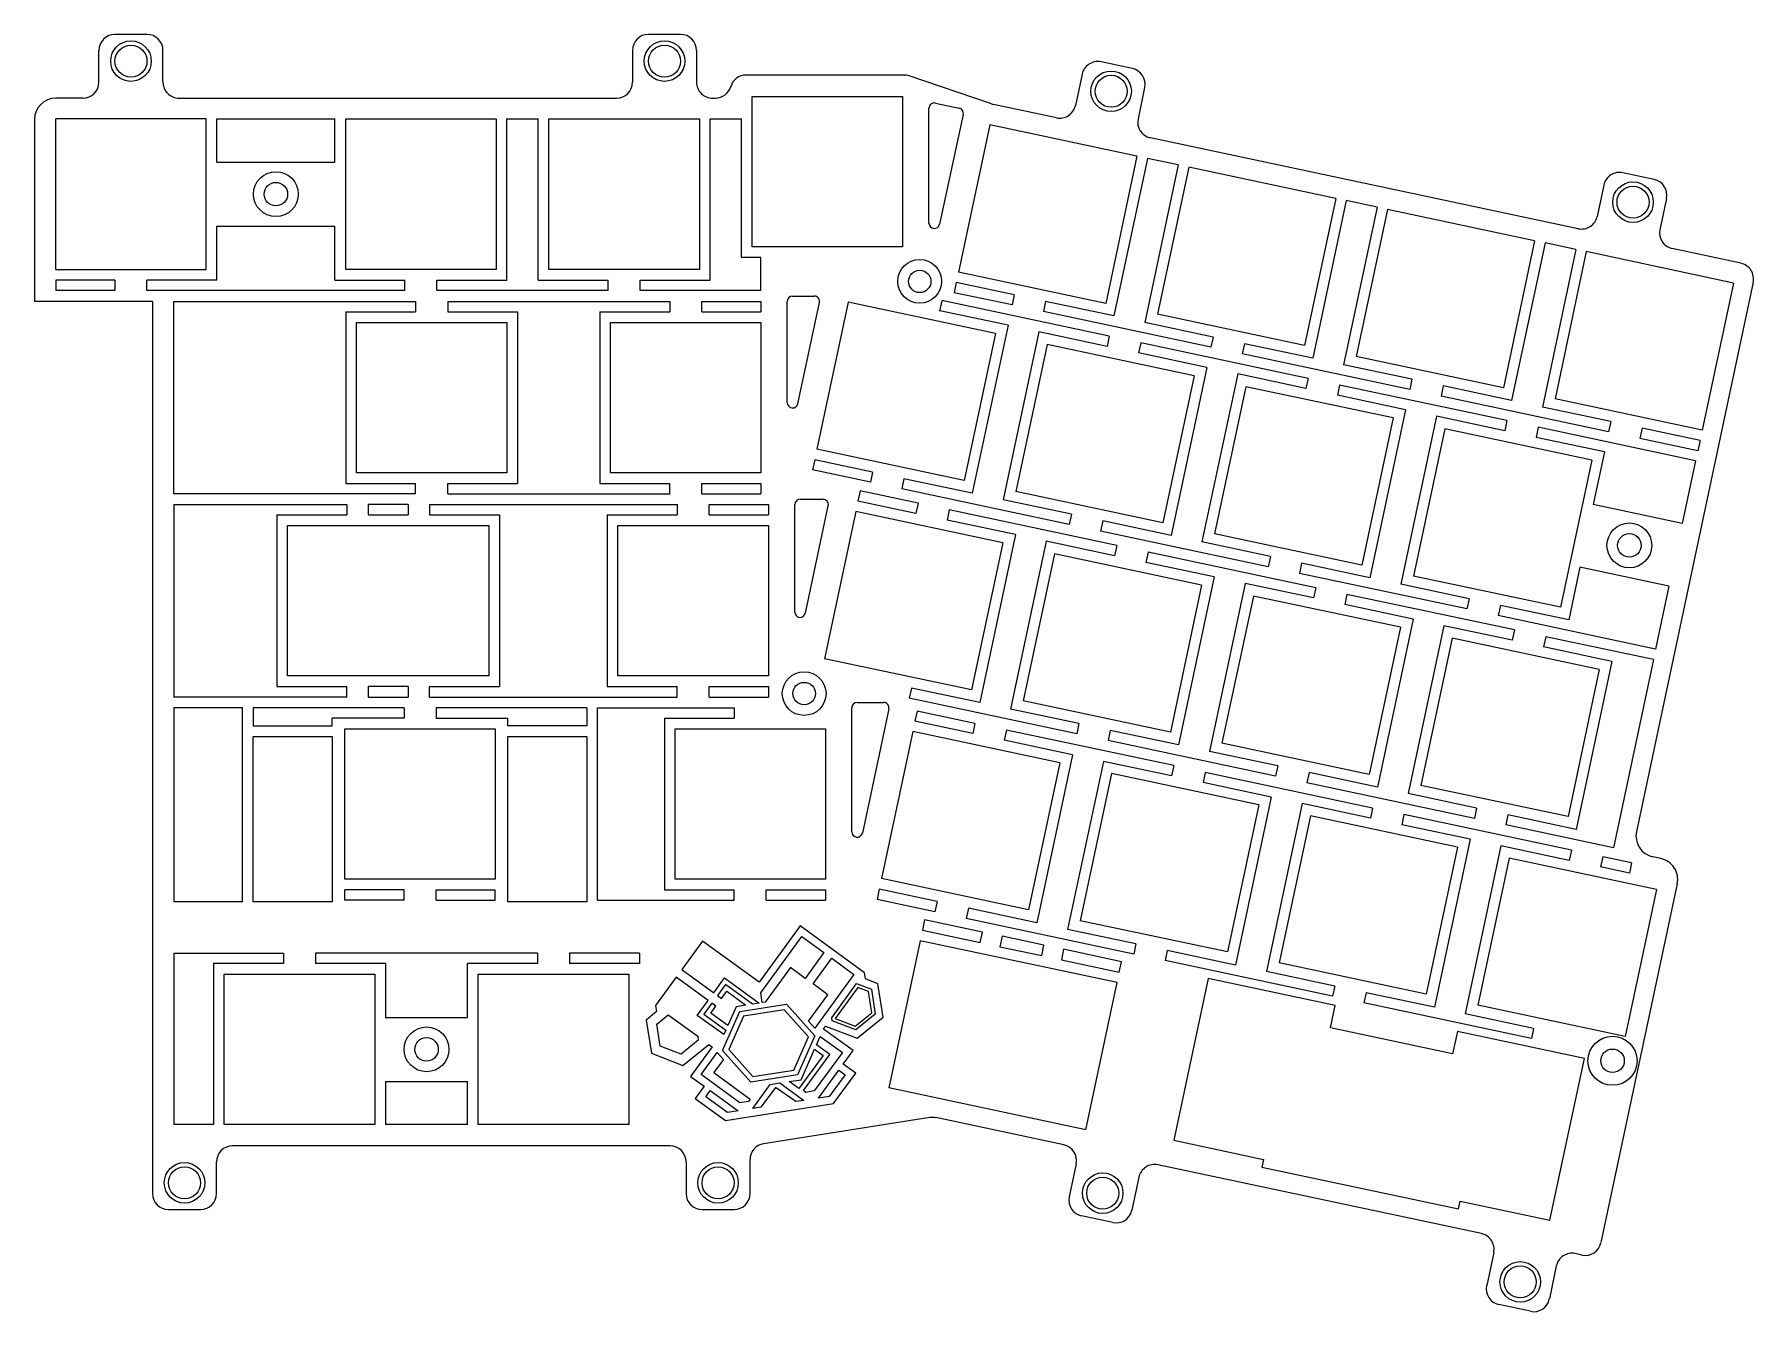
# Model space of a CAD drawing. Header units: millimetres. Extents: x -96 to 302, y 126 to 249.
# Drawn here: x -96.2 to 64.9, y 125.6 to 245.3 of the extents above; entities that cross this region are included whole.
import ezdxf

# ---------------------------------------------------------------- set-up
doc = ezdxf.new("R2010")
doc.units = ezdxf.units.MM
doc.header["$LTSCALE"] = 23.1
doc.layers.get('0').update_dxf_attribs({"linetype": 'CONTINUOUS'})

msp = doc.modelspace()

# ---------------------------------------------------------------- linework, layer by layer
at = {"color": 7, "linetype": 'Continuous'}
for p, q in [((-85.64, 245.34), (-88.64, 245.34)), ((-35.64, 245.34), (-38.64, 245.34)), ((-90.14, 240.86), (-90.14, 243.84)), ((-84.14, 240.86), (-84.14, 243.84)), ((-40.14, 243.84), (-40.14, 240.86)), ((-34.14, 243.84), (-34.14, 240.86)), ((6.71, 242.14), (3.77, 242.76)), ((-14.7, 241.52), (-29.49, 241.52)), ((-6.48, 238.82), (-14.22, 241.44)), ((2, 241.61), (1.37, 238.67)), ((7.86, 240.36), (7.24, 237.42)), ((-91.64, 239.36), (-94.19, 239.36)), ((-82.64, 239.36), (-41.64, 239.36)), ((-32.64, 239.36), (-32.37, 239.36)), ((-28.92, 225.43), (-28.92, 239.53)), ((-28.92, 239.53), (-14.82, 239.53)), ((-14.82, 239.53), (-14.82, 225.43)), ((-11.74, 238.9), (-9.52, 238.43)), ((-0.41, 237.52), (-6.31, 238.77)), ((-96.19, 237.36), (-96.19, 220.31)), ((-94.19, 223.31), (-94.19, 237.41)), ((-80.09, 237.41), (-94.19, 237.41)), ((-80.09, 223.31), (-80.09, 237.41)), ((-79.09, 233.36), (-79.09, 237.41)), ((-79.09, 237.41), (-68.02, 237.41)), ((-68.02, 233.36), (-68.02, 237.41)), ((-67.02, 223.31), (-67.02, 237.41)), ((-67.02, 237.41), (-52.92, 237.41)), ((-52.92, 237.41), (-52.92, 223.31)), ((-51.92, 222.31), (-51.92, 237.41)), ((-51.92, 237.41), (-48.97, 237.41)), ((-48.97, 222.31), (-48.97, 237.41)), ((-47.97, 223.31), (-47.97, 237.41)), ((-47.97, 237.41), (-33.87, 237.41)), ((-33.87, 237.41), (-33.87, 223.31)), ((-32.87, 222.31), (-32.87, 237.41)), ((-32.87, 237.41), (-29.92, 237.41)), ((-29.92, 224.43), (-29.92, 237.41)), ((-12.35, 227.64), (-12.35, 238.41)), ((-9.14, 237.83), (-11.36, 227.54)), ((-6.65, 236.85), (-9.58, 223.06)), ((7.14, 233.92), (-6.65, 236.85)), ((48.5, 227.12), (8.4, 235.64)), ((7.14, 233.92), (4.21, 220.12)), ((8.12, 233.71), (4.98, 218.94)), ((11.01, 233.1), (8.12, 233.71)), ((-79.09, 233.36), (-68.02, 233.36)), ((11.01, 233.1), (7.87, 218.32)), ((11.99, 232.89), (9.05, 219.1)), ((25.78, 229.96), (11.99, 232.89)), ((55.62, 231.74), (52.68, 232.37)), ((50.9, 231.21), (50.28, 228.28)), ((25.78, 229.96), (22.85, 216.16)), ((26.76, 229.75), (23.62, 214.98)), ((29.64, 229.13), (26.5, 214.36)), ((29.64, 229.13), (26.76, 229.75)), ((30.62, 228.93), (27.69, 215.13)), ((44.41, 225.99), (30.62, 228.93)), ((56.77, 229.96), (56.15, 227.03)), ((-79.09, 222.31), (-79.09, 227.36)), ((-79.09, 227.36), (-68.02, 227.36)), ((-68.02, 222.31), (-68.02, 227.36)), ((44.41, 225.99), (41.48, 212.2)), ((45.39, 225.79), (42.25, 211.02)), ((48.27, 225.17), (45.39, 225.79)), ((-28.1, 224.43), (-29.92, 224.43)), ((-14.82, 225.43), (-28.92, 225.43)), ((-28.1, 221.33), (-28.1, 224.43)), ((48.27, 225.17), (45.14, 210.4)), ((49.25, 224.97), (46.32, 211.17)), ((63.04, 222.03), (49.25, 224.97)), ((63.75, 223.88), (57.3, 225.25)), ((-94.19, 223.31), (-80.09, 223.31)), ((-52.92, 223.31), (-67.02, 223.31)), ((-33.87, 223.31), (-47.97, 223.31)), ((4.21, 220.12), (-9.58, 223.06)), ((-94.19, 222.31), (-94.19, 221.33)), ((-88.64, 222.31), (-94.19, 222.31)), ((-88.64, 221.33), (-94.19, 221.33)), ((-88.64, 222.31), (-88.64, 221.33)), ((-85.64, 221.33), (-85.64, 222.31)), ((-79.09, 222.31), (-85.64, 222.31)), ((-61.47, 221.33), (-85.64, 221.33)), ((-68.02, 222.31), (-61.47, 222.31)), ((-61.47, 221.33), (-61.47, 222.31)), ((-58.47, 221.33), (-58.47, 222.31)), ((-58.47, 222.31), (-51.92, 222.31)), ((-42.42, 221.33), (-58.47, 221.33)), ((-48.97, 222.31), (-42.42, 222.31)), ((-42.42, 221.33), (-42.42, 222.31)), ((-39.42, 221.33), (-39.42, 222.31)), ((-39.42, 222.31), (-32.87, 222.31)), ((-28.1, 221.33), (-39.42, 221.33)), ((-25.13, 220.81), (-23.11, 220.81)), ((-9.79, 222.08), (-9.99, 221.12)), ((-4.56, 219.97), (-9.99, 221.12)), ((-4.36, 220.92), (-9.79, 222.08)), ((-4.36, 220.92), (-4.56, 219.97)), ((64.9, 222.1), (53.95, 170.6)), ((63.04, 222.03), (60.11, 208.24)), ((-85.12, 220.31), (-96.19, 220.31)), ((-85.12, 220.31), (-85.12, 136.67)), ((-83.12, 202.26), (-83.12, 220.31)), ((-83.12, 220.31), (-60.46, 220.31)), ((-67.01, 219.34), (-67.01, 203.24)), ((-67.01, 219.34), (-60.46, 219.34)), ((-60.46, 220.31), (-60.46, 219.34)), ((-57.46, 220.31), (-57.46, 219.34)), ((-57.46, 220.31), (-36.65, 220.31)), ((-57.46, 219.34), (-50.91, 219.34)), ((-50.91, 219.34), (-50.91, 203.24)), ((-43.2, 219.34), (-43.2, 203.24)), ((-43.2, 219.34), (-36.65, 219.34)), ((-36.65, 220.31), (-36.65, 219.34)), ((-33.65, 219.34), (-33.65, 220.31)), ((-33.65, 220.31), (-28.1, 220.31)), ((-33.65, 219.34), (-28.1, 219.34)), ((-28.1, 220.31), (-28.1, 219.34)), ((-25.63, 210.81), (-25.63, 220.31)), ((-24.64, 210.7), (-22.62, 220.2)), ((-19.92, 220.23), (-22.85, 206.44)), ((-6.13, 217.3), (-19.92, 220.23)), ((-11.15, 220.35), (-11.36, 219.4)), ((-4.94, 218.07), (-11.35, 219.43)), ((4.55, 217.05), (-11.15, 220.39)), ((-1.42, 220.3), (-1.63, 219.35)), ((14.07, 216.01), (-1.63, 219.35)), ((4.98, 218.94), (-1.42, 220.3)), ((-66.01, 204.24), (-66.01, 218.34)), ((-66.01, 218.34), (-51.91, 218.34)), ((-51.91, 218.34), (-51.91, 204.24)), ((-42.2, 204.24), (-42.2, 218.34)), ((-42.2, 218.34), (-28.1, 218.34)), ((-28.1, 218.34), (-28.1, 204.24)), ((-4.94, 218.07), (-8.29, 202.32)), ((14.27, 216.96), (7.87, 218.32)), ((22.85, 216.16), (9.05, 219.1)), ((-6.13, 217.3), (-9.06, 203.51)), ((-2.06, 217.46), (-5.4, 201.71)), ((-1.29, 216.27), (-4.22, 202.48)), ((4.35, 216.09), (-2.06, 217.46)), ((12.5, 213.34), (-1.29, 216.27)), ((4.55, 217.05), (4.35, 216.09)), ((7.49, 216.42), (7.28, 215.47)), ((23.19, 213.09), (7.49, 216.42)), ((14.27, 216.96), (14.07, 216.01)), ((17.21, 216.34), (17.01, 215.39)), ((23.62, 214.98), (17.21, 216.34)), ((13.69, 214.11), (7.28, 215.47)), ((32.71, 212.05), (17.01, 215.39)), ((32.91, 213), (26.5, 214.36)), ((41.48, 212.2), (27.69, 215.13)), ((12.5, 213.34), (9.57, 199.55)), ((13.69, 214.11), (10.34, 198.36)), ((16.58, 213.5), (13.23, 197.75)), ((22.98, 212.13), (16.58, 213.5)), ((23.19, 213.09), (22.98, 212.13)), ((32.91, 213), (32.71, 212.05)), ((17.35, 212.31), (14.41, 198.52)), ((31.14, 209.38), (17.35, 212.31)), ((26.12, 212.46), (25.92, 211.51)), ((32.32, 210.15), (25.92, 211.51)), ((41.82, 209.13), (26.12, 212.46)), ((35.84, 212.38), (35.64, 211.43)), ((51.34, 208.09), (35.64, 211.43)), ((42.25, 211.02), (35.84, 212.38)), ((60.11, 208.24), (46.32, 211.17)), ((32.32, 210.15), (28.98, 194.4)), ((35.21, 209.53), (31.86, 193.79)), ((41.62, 208.17), (35.21, 209.53)), ((51.54, 209.04), (45.14, 210.4)), ((31.14, 209.38), (28.21, 195.59)), ((35.98, 208.35), (33.05, 194.56)), ((49.77, 205.42), (35.98, 208.35)), ((41.82, 209.13), (41.62, 208.17)), ((44.75, 208.5), (44.55, 207.55)), ((59.5, 205.37), (44.75, 208.5)), ((51.54, 209.04), (51.34, 208.09)), ((54.48, 208.42), (54.27, 207.46)), ((59.91, 207.26), (54.48, 208.42)), ((-9.06, 203.51), (-22.85, 206.44)), ((50.96, 206.19), (44.55, 207.55)), ((59.7, 206.31), (54.27, 207.46)), ((59.91, 207.26), (59.7, 206.31)), ((-23.06, 205.46), (-23.26, 204.51)), ((-17.63, 204.31), (-23.06, 205.46)), ((49.77, 205.42), (46.84, 191.63)), ((50.96, 206.19), (49.91, 201.25)), ((59.5, 205.37), (58.25, 199.47)), ((-67.01, 203.24), (-60.46, 203.24)), ((-51.91, 204.24), (-66.01, 204.24)), ((-60.46, 202.26), (-60.46, 203.24)), ((-57.46, 202.26), (-57.46, 203.24)), ((-57.46, 203.24), (-50.91, 203.24)), ((-43.2, 203.24), (-36.65, 203.24)), ((-28.1, 204.24), (-42.2, 204.24)), ((-36.65, 202.26), (-36.65, 203.24)), ((-33.65, 202.26), (-33.65, 203.24)), ((-33.65, 203.24), (-28.1, 203.24)), ((-28.1, 203.24), (-28.1, 202.26)), ((-17.83, 203.35), (-23.26, 204.51)), ((-17.63, 204.31), (-17.83, 203.35)), ((-14.7, 203.68), (-14.9, 202.73)), ((-8.29, 202.32), (-14.7, 203.68)), ((-60.46, 202.26), (-83.12, 202.26)), ((-57.46, 202.26), (-36.65, 202.26)), ((-33.65, 202.26), (-28.1, 202.26)), ((-24.43, 201.76), (-22.29, 201.76)), ((-18.81, 202.53), (-19.01, 201.58)), ((-13.58, 200.43), (-19.01, 201.58)), ((-13.38, 201.38), (-18.81, 202.53)), ((0.8, 199.39), (-14.9, 202.73)), ((1, 200.35), (-5.4, 201.71)), ((9.57, 199.55), (-4.22, 202.48)), ((-83.12, 201.26), (-83.12, 183.21)), ((-83.12, 201.26), (-66.91, 201.26)), ((-73.46, 200.29), (-73.46, 184.19)), ((-73.46, 200.29), (-66.91, 200.29)), ((-66.91, 201.26), (-66.91, 200.29)), ((-64.91, 201.26), (-64.91, 200.29)), ((-61.15, 201.26), (-64.91, 201.26)), ((-64.91, 200.29), (-61.15, 200.29)), ((-61.15, 201.26), (-61.15, 200.29)), ((-59.15, 201.26), (-59.15, 200.29)), ((-59.15, 201.26), (-35.95, 201.26)), ((-59.15, 200.29), (-52.6, 200.29)), ((-52.6, 200.29), (-52.6, 184.19)), ((-42.5, 200.29), (-42.5, 184.19)), ((-42.5, 200.29), (-35.95, 200.29)), ((-35.95, 201.26), (-35.95, 200.29)), ((-32.95, 200.29), (-32.95, 201.26)), ((-32.95, 201.26), (-27.4, 201.26)), ((-32.95, 200.29), (-27.4, 200.29)), ((-27.4, 201.26), (-27.4, 200.29)), ((-24.93, 191.18), (-24.93, 201.26)), ((-23.94, 191.07), (-21.8, 201.15)), ((-19.22, 200.6), (-22.15, 186.81)), ((-5.43, 197.67), (-19.22, 200.6)), ((-13.38, 201.38), (-13.58, 200.43)), ((-10.45, 200.76), (-10.65, 199.8)), ((-4.24, 198.44), (-10.65, 199.8)), ((5.25, 197.42), (-10.45, 200.76)), ((1, 200.35), (0.8, 199.39)), ((58.25, 199.47), (49.91, 201.25)), ((-72.46, 185.19), (-72.46, 199.29)), ((-72.46, 199.29), (-53.6, 199.29)), ((-53.6, 199.29), (-53.6, 185.19)), ((-41.5, 185.19), (-41.5, 199.29)), ((-41.5, 199.29), (-27.4, 199.29)), ((-27.4, 199.29), (-27.4, 185.19)), ((-4.24, 198.44), (-7.59, 182.69)), ((3.94, 199.72), (3.73, 198.77)), ((19.43, 195.43), (3.73, 198.77)), ((10.34, 198.36), (3.94, 199.72)), ((28.21, 195.59), (14.41, 198.52)), ((-5.43, 197.67), (-8.36, 183.88)), ((-1.36, 197.83), (-4.7, 182.08)), ((-0.59, 196.64), (-3.52, 182.85)), ((5.05, 196.46), (-1.36, 197.83)), ((13.2, 193.71), (-0.59, 196.64)), ((5.25, 197.42), (5.05, 196.46)), ((8.19, 196.79), (7.98, 195.84)), ((23.89, 193.46), (8.19, 196.79)), ((19.64, 196.39), (13.23, 197.75)), ((14.39, 194.48), (7.98, 195.84)), ((19.64, 196.39), (19.43, 195.43)), ((22.57, 195.76), (22.37, 194.81)), ((28.98, 194.4), (22.57, 195.76)), ((48.66, 195.38), (47.61, 190.44)), ((57, 193.61), (48.66, 195.38)), ((13.2, 193.71), (10.27, 179.92)), ((14.39, 194.48), (11.04, 178.73)), ((17.28, 193.87), (13.93, 178.12)), ((23.68, 192.5), (17.28, 193.87)), ((38.07, 191.47), (22.37, 194.81)), ((23.89, 193.46), (23.68, 192.5)), ((38.27, 192.42), (31.86, 193.79)), ((46.84, 191.63), (33.05, 194.56)), ((57, 193.61), (55.75, 187.71)), ((18.05, 192.68), (15.11, 178.89)), ((31.84, 189.75), (18.05, 192.68)), ((26.82, 192.83), (26.62, 191.88)), ((33.02, 190.52), (26.62, 191.88)), ((42.52, 189.5), (26.82, 192.83)), ((38.27, 192.42), (38.07, 191.47)), ((41.2, 191.8), (41, 190.85)), ((47.61, 190.44), (41.2, 191.8)), ((33.02, 190.52), (29.68, 174.77)), ((55.75, 187.71), (41, 190.85)), ((31.84, 189.75), (28.91, 175.96)), ((35.91, 189.9), (32.56, 174.16)), ((36.68, 188.72), (33.75, 174.93)), ((42.32, 188.54), (35.91, 189.9)), ((50.47, 185.79), (36.68, 188.72)), ((42.52, 189.5), (42.32, 188.54)), ((45.45, 188.87), (45.25, 187.92)), ((55.54, 186.73), (45.45, 188.87)), ((51.66, 186.56), (45.25, 187.92)), ((-8.36, 183.88), (-22.15, 186.81)), ((50.47, 185.79), (47.54, 172)), ((51.66, 186.56), (48.31, 170.81)), ((55.54, 186.73), (51.79, 169.07)), ((-73.46, 184.19), (-66.91, 184.19)), ((-53.6, 185.19), (-72.46, 185.19)), ((-66.91, 183.21), (-66.91, 184.19)), ((-64.91, 184.19), (-64.91, 183.21)), ((-61.15, 184.19), (-64.91, 184.19)), ((-61.15, 184.19), (-61.15, 183.21)), ((-59.15, 183.21), (-59.15, 184.19)), ((-59.15, 184.19), (-52.6, 184.19)), ((-42.5, 184.19), (-35.95, 184.19)), ((-27.4, 185.19), (-41.5, 185.19)), ((-35.95, 183.21), (-35.95, 184.19)), ((-32.95, 183.21), (-32.95, 184.19)), ((-32.95, 184.19), (-27.4, 184.19)), ((-27.4, 184.19), (-27.4, 183.21)), ((-14, 184.05), (-14.2, 183.1)), ((-7.59, 182.69), (-14, 184.05)), ((-66.91, 183.21), (-83.12, 183.21)), ((-83.12, 182.21), (-83.12, 164)), ((-76.69, 182.21), (-83.12, 182.21)), ((-76.69, 164), (-76.69, 182.21)), ((-75.69, 182.21), (-75.69, 180.5)), ((-61.55, 182.21), (-75.69, 182.21)), ((-64.91, 183.21), (-61.15, 183.21)), ((-61.55, 182.21), (-61.55, 181.24)), ((-59.15, 183.21), (-35.95, 183.21)), ((-58.55, 182.21), (-58.55, 181.24)), ((-44.42, 182.21), (-58.55, 182.21)), ((-44.42, 182.21), (-44.42, 180.5)), ((-43.42, 164.16), (-43.42, 182.21)), ((-43.42, 182.21), (-30.6, 182.21)), ((-32.95, 183.21), (-27.4, 183.21)), ((-30.6, 182.21), (-30.6, 181.24)), ((-19.58, 170.57), (-19.58, 182.21)), ((-19.08, 182.71), (-16.61, 182.71)), ((-16.11, 182.11), (-18.59, 170.46)), ((1.5, 179.76), (-14.2, 183.1)), ((1.7, 180.72), (-4.7, 182.08)), ((10.27, 179.92), (-3.52, 182.85)), ((-75.69, 180.5), (-68.29, 180.5)), ((-68.29, 180.5), (-68.29, 181.24)), ((-61.55, 181.24), (-68.29, 181.24)), ((-58.55, 181.24), (-51.82, 181.24)), ((-51.82, 180.5), (-51.82, 181.24)), ((-44.42, 180.5), (-51.82, 180.5)), ((-37.15, 181.24), (-37.15, 165.14)), ((-37.15, 181.24), (-30.6, 181.24)), ((-13.47, 181.89), (-13.67, 180.94)), ((-8.24, 179.78), (-13.67, 180.94)), ((-8.04, 180.74), (-13.47, 181.89)), ((-8.04, 180.74), (-8.24, 179.78)), ((1.7, 180.72), (1.5, 179.76)), ((-75.69, 164), (-75.69, 179.5)), ((-75.69, 179.5), (-68.29, 179.5)), ((-68.29, 179.5), (-68.29, 164)), ((-67.1, 166.14), (-67.1, 180.24)), ((-67.1, 180.24), (-53, 180.24)), ((-53, 180.24), (-53, 166.14)), ((-51.82, 164), (-51.82, 179.5)), ((-51.82, 179.5), (-44.42, 179.5)), ((-44.42, 179.5), (-44.42, 164)), ((-36.15, 166.14), (-36.15, 180.24)), ((-36.15, 180.24), (-22.05, 180.24)), ((-22.05, 180.24), (-22.05, 166.14)), ((-13.87, 179.99), (-16.8, 166.2)), ((-0.08, 177.06), (-13.87, 179.99)), ((-5.1, 180.11), (-5.31, 179.16)), ((1.1, 177.8), (-5.31, 179.16)), ((10.59, 176.78), (-5.1, 180.11)), ((4.64, 180.09), (4.43, 179.14)), ((20.13, 175.8), (4.43, 179.14)), ((11.04, 178.73), (4.64, 180.09)), ((28.91, 175.96), (15.11, 178.89)), ((1.1, 177.8), (-2.25, 162.05)), ((20.34, 176.76), (13.93, 178.12)), ((-0.08, 177.06), (-3.01, 163.27)), ((3.99, 177.18), (0.64, 161.43)), ((4.76, 176.03), (1.83, 162.24)), ((10.39, 175.82), (3.99, 177.18)), ((18.55, 173.1), (4.76, 176.03)), ((10.59, 176.78), (10.39, 175.82)), ((13.53, 176.15), (13.33, 175.2)), ((29.23, 172.81), (13.53, 176.15)), ((20.34, 176.76), (20.13, 175.8)), ((23.27, 176.13), (23.07, 175.18)), ((29.68, 174.77), (23.27, 176.13)), ((19.73, 173.84), (13.33, 175.2)), ((38.77, 171.84), (23.07, 175.18)), ((38.97, 172.79), (32.56, 174.16)), ((47.54, 172), (33.75, 174.93)), ((18.55, 173.1), (15.62, 159.31)), ((19.73, 173.84), (16.39, 158.09)), ((22.62, 173.22), (19.27, 157.47)), ((29.03, 171.86), (22.62, 173.22)), ((29.23, 172.81), (29.03, 171.86)), ((38.97, 172.79), (38.77, 171.84)), ((23.4, 172.07), (20.46, 158.28)), ((37.19, 169.14), (23.4, 172.07)), ((32.16, 172.19), (31.96, 171.24)), ((38.37, 169.88), (31.96, 171.24)), ((47.86, 168.85), (32.16, 172.19)), ((41.9, 172.17), (41.7, 171.22)), ((51.79, 169.07), (41.7, 171.22)), ((48.31, 170.81), (41.9, 172.17)), ((38.37, 169.88), (35.02, 154.13)), ((41.25, 169.26), (37.91, 153.51)), ((47.66, 167.9), (41.25, 169.26)), ((37.19, 169.14), (34.26, 155.35)), ((42.03, 168.11), (39.1, 154.32)), ((55.82, 165.18), (42.03, 168.11)), ((47.86, 168.85), (47.66, 167.9)), ((50.8, 168.23), (50.59, 167.28)), ((53.49, 167.66), (50.8, 168.23)), ((53.49, 167.66), (53.29, 166.7)), ((56.23, 168.07), (55.49, 168.23)), ((-53, 166.14), (-67.1, 166.14)), ((-22.05, 166.14), (-36.15, 166.14)), ((-3.01, 163.27), (-16.8, 166.2)), ((53.29, 166.7), (50.59, 167.28)), ((-67.1, 164.16), (-67.1, 165.14)), ((-61.55, 165.14), (-67.1, 165.14)), ((-61.55, 164.16), (-61.55, 165.14)), ((-58.55, 164.16), (-58.55, 165.14)), ((-58.55, 165.14), (-53, 165.14)), ((-53, 164.16), (-53, 165.14)), ((-37.15, 165.14), (-30.6, 165.14)), ((-30.6, 164.16), (-30.6, 165.14)), ((-27.6, 165.14), (-22.05, 165.14)), ((-27.6, 164.16), (-27.6, 165.14)), ((-22.05, 165.14), (-22.05, 164.16)), ((-17.02, 165.19), (-17.22, 164.23)), ((-11.59, 164.03), (-17.02, 165.19)), ((57.77, 165.7), (50.62, 132.06)), ((55.82, 165.18), (52.89, 151.39)), ((-76.69, 164), (-83.12, 164)), ((-68.29, 164), (-75.69, 164)), ((-61.55, 164.16), (-67.1, 164.16)), ((-58.55, 164.16), (-53, 164.16)), ((-44.42, 164), (-51.82, 164)), ((-43.42, 164.16), (-30.6, 164.16)), ((-27.6, 164.16), (-22.05, 164.16)), ((-11.79, 163.08), (-17.22, 164.23)), ((-11.59, 164.03), (-11.79, 163.08)), ((-8.65, 163.41), (-8.86, 162.46)), ((-2.25, 162.05), (-8.65, 163.41)), ((-24.43, 161.76), (-28.28, 156.47)), ((-18.39, 157.37), (-24.43, 161.76)), ((-12.76, 162.32), (-12.97, 161.35)), ((-12.97, 161.35), (-7.54, 160.19)), ((-7.33, 161.17), (-12.76, 162.32)), ((6.84, 159.12), (-8.86, 162.46)), ((-7.54, 160.19), (-7.33, 161.17)), ((7.04, 160.07), (0.64, 161.43)), ((15.62, 159.31), (1.83, 162.24)), ((-33.58, 160.32), (-35.51, 157.67)), ((-28.28, 156.47), (-33.58, 160.32)), ((-28.12, 155.47), (-24.27, 160.76)), ((-24.27, 160.76), (-22.2, 159.25)), ((-13.17, 160.37), (-16.1, 146.58)), ((5.28, 156.45), (-13.17, 160.37)), ((-5.49, 160.78), (-5.7, 159.8)), ((-5.7, 159.8), (-1.78, 158.97)), ((-1.58, 159.95), (-5.49, 160.78)), ((-1.78, 158.97), (-1.58, 159.95)), ((0.26, 159.56), (0.06, 158.58)), ((5.69, 158.4), (0.26, 159.56)), ((7.04, 160.07), (6.84, 159.12)), ((-83.12, 159.2), (-83.12, 143.13)), ((-83.12, 159.2), (-72.85, 159.2)), ((-79.4, 158.23), (-79.4, 143.13)), ((-72.85, 158.23), (-79.4, 158.23)), ((-72.85, 159.2), (-72.85, 158.23)), ((-69.85, 159.21), (-69.85, 158.23)), ((-49.04, 159.21), (-69.85, 159.21)), ((-63.3, 158.23), (-69.85, 158.23)), ((-63.3, 158.23), (-63.3, 153.18)), ((-55.59, 153.18), (-55.59, 158.23)), ((-49.04, 158.23), (-55.59, 158.23)), ((-49.04, 159.21), (-49.04, 158.23)), ((-46.04, 159.21), (-46.04, 158.23)), ((-39.49, 159.21), (-46.04, 159.21)), ((-39.49, 158.23), (-46.04, 158.23)), ((-39.49, 159.21), (-39.49, 158.23)), ((-22.2, 159.25), (-23.95, 156.84)), ((-23.22, 156.32), (-21.47, 158.72)), ((-21.47, 158.72), (-19.4, 157.21)), ((0.06, 158.58), (5.48, 157.42)), ((5.48, 157.42), (5.69, 158.4)), ((9.98, 159.45), (9.78, 158.5)), ((25.48, 155.16), (9.78, 158.5)), ((16.39, 158.09), (9.98, 159.45)), ((34.26, 155.35), (20.46, 158.28)), ((-78.4, 143.13), (-78.4, 157.23)), ((-78.4, 157.23), (-64.3, 157.23)), ((-64.3, 157.23), (-64.3, 143.13)), ((-54.59, 143.13), (-54.59, 157.23)), ((-54.59, 157.23), (-40.49, 157.23)), ((-40.49, 157.23), (-40.49, 143.13)), ((-36.04, 156.94), (-37.97, 154.28)), ((-33.05, 154.77), (-36.04, 156.94)), ((-35.51, 157.67), (-32.52, 155.49)), ((-32.52, 155.49), (-31.51, 156.89)), ((-31.51, 156.89), (-28.26, 154.52)), ((-25.34, 157.86), (-27.71, 154.6)), ((-23.95, 156.84), (-25.34, 157.86)), ((-21.83, 155.3), (-23.22, 156.32)), ((-19.4, 157.21), (-23.06, 152.18)), ((-21.46, 153.15), (-19.13, 156.36)), ((-19.13, 156.36), (-17.74, 155.82)), ((-18.3, 156.78), (-18.39, 157.37)), ((-17.13, 156.32), (-18.3, 156.78)), ((-16.63, 153.21), (-17.13, 156.32)), ((2.35, 142.65), (5.28, 156.45)), ((13.81, 156.82), (10.59, 141.66)), ((25.71, 154.29), (13.81, 156.82)), ((25.68, 156.11), (19.27, 157.47)), ((-34.07, 153.37), (-33.05, 154.77)), ((-31.41, 156.26), (-32.16, 155.23)), ((-32.16, 155.23), (-31.8, 154.96)), ((-31.8, 154.96), (-31.31, 155.63)), ((-28.88, 154.42), (-31.41, 156.26)), ((-31.31, 155.63), (-29.51, 154.32)), ((-27.98, 154.56), (-28.12, 155.47)), ((-23.63, 152.82), (-21.83, 155.3)), ((-19.01, 155.98), (-21.13, 153.07)), ((-18.02, 155.6), (-19.01, 155.98)), ((-17.71, 153.62), (-18.02, 155.6)), ((-17.74, 155.82), (-17.38, 153.49)), ((25.68, 156.11), (25.48, 155.16)), ((28.61, 155.49), (28.41, 154.54)), ((35.02, 154.13), (28.61, 155.49)), ((-63.3, 153.18), (-55.59, 153.18)), ((-37.88, 153.72), (-38.86, 152.93)), ((-37.97, 154.28), (-37.88, 153.72)), ((-37.86, 152.54), (-36.78, 153.41)), ((-36.78, 153.41), (-34.03, 151.42)), ((-31.58, 151.57), (-34.07, 153.37)), ((-32.69, 154.5), (-33.44, 153.47)), ((-33.44, 153.47), (-31.4, 151.99)), ((-32.81, 153.57), (-32.33, 154.24)), ((-31.21, 152.41), (-32.81, 153.57)), ((-32.33, 154.24), (-32.69, 154.5)), ((-31.7, 150.08), (-30.09, 153.73)), ((-30.43, 154.17), (-31.21, 152.41)), ((-29.74, 153.28), (-31.12, 150.17)), ((-29.51, 154.32), (-30.43, 154.17)), ((-30.09, 153.73), (-25.72, 154.42)), ((-25.91, 153.88), (-29.74, 153.28)), ((-28.26, 154.52), (-28.88, 154.42)), ((-27.71, 154.6), (-27.98, 154.56)), ((-23.65, 151.35), (-25.91, 153.88)), ((-25.72, 154.42), (-23.06, 151.44)), ((-21.42, 152.85), (-21.46, 153.15)), ((-21.13, 153.07), (-19.27, 152.36)), ((-19.27, 152.36), (-17.71, 153.62)), ((-17.38, 153.49), (-19.21, 152)), ((-19.09, 151.22), (-16.63, 153.21)), ((25.27, 152.2), (25.71, 154.29)), ((44.11, 151.2), (28.41, 154.54)), ((44.31, 152.15), (37.91, 153.51)), ((52.89, 151.39), (39.1, 154.32)), ((-38.86, 152.93), (-38.37, 149.81)), ((-37.53, 150.49), (-37.86, 152.54)), ((-31.4, 151.99), (-31.58, 151.57)), ((-23.06, 152.18), (-23.63, 152.82)), ((-22.24, 152.08), (-22.04, 152.36)), ((-19.47, 150.06), (-22.24, 152.08)), ((-22.04, 152.36), (-19.09, 151.22)), ((-19.21, 152), (-21.42, 152.85)), ((36.72, 149.76), (25.27, 152.2)), ((37.17, 151.86), (36.72, 149.76)), ((49.07, 149.33), (37.17, 151.86)), ((44.31, 152.15), (44.11, 151.2)), ((-35.59, 149.74), (-37.53, 150.49)), ((-33.97, 151.05), (-35.59, 149.74)), ((-35.42, 148.68), (-32.98, 150.65)), ((-32.67, 150.43), (-34.69, 147.65)), ((-34.03, 151.42), (-33.97, 151.05)), ((-33.69, 147.81), (-32.19, 149.88)), ((-32.98, 150.65), (-32.67, 150.43)), ((-32.19, 149.88), (-31.61, 149.24)), ((-29.04, 147.1), (-31.7, 150.08)), ((-31.12, 150.17), (-28.85, 147.63)), ((-25.02, 148.24), (-23.65, 151.35)), ((-23.06, 151.44), (-24.67, 147.79)), ((-24.33, 147.34), (-23.07, 150.19)), ((-20.47, 149.9), (-23.1, 146.28)), ((-23.07, 150.19), (-22.27, 149.61)), ((-22.89, 150.61), (-22.54, 151.4)), ((-21.65, 149.7), (-22.89, 150.61)), ((-22.54, 151.4), (-20.47, 149.9)), ((-20.38, 148.8), (-19.47, 150.06)), ((-38.37, 149.81), (-35.42, 148.68)), ((-31.61, 149.24), (-32.51, 148)), ((-28.85, 147.63), (-25.02, 148.24)), ((-22.27, 149.61), (-24.54, 146.5)), ((-24.12, 146.31), (-21.65, 149.7)), ((-19.22, 147.95), (-20.38, 148.8)), ((45.84, 134.16), (49.07, 149.33)), ((-63.3, 147.18), (-63.3, 143.13)), ((-63.3, 147.18), (-55.59, 147.18)), ((-55.59, 143.13), (-55.59, 147.18)), ((-34.69, 147.65), (-33.43, 146.73)), ((-33.43, 146.73), (-34.27, 145.58)), ((-30.07, 145.18), (-33.69, 147.81)), ((-32.51, 148), (-29.11, 145.52)), ((-24.67, 147.79), (-29.04, 147.1)), ((-28.87, 144.64), (-27.24, 146.89)), ((-27.24, 146.89), (-26.34, 147.03)), ((-26.34, 147.03), (-24.08, 145.4)), ((-25.46, 147.17), (-24.33, 147.34)), ((-24.54, 146.5), (-25.46, 147.17)), ((-22.7, 145.61), (-20.8, 148.22)), ((-20.22, 147.8), (-21.7, 145.77)), ((-21.29, 145.11), (-19.22, 147.95)), ((-20.8, 148.22), (-20.22, 147.8)), ((-34.27, 145.58), (-31.43, 143.51)), ((-33.27, 145.74), (-32.85, 146.31)), ((-31.25, 144.27), (-33.27, 145.74)), ((-32.85, 146.31), (-30.25, 144.42)), ((-31.43, 143.51), (-21.29, 145.11)), ((-29.28, 145.3), (-30.07, 145.18)), ((-29.11, 145.52), (-29.28, 145.3)), ((-26.73, 146.61), (-28.11, 144.76)), ((-24.84, 145.28), (-26.73, 146.61)), ((-24.08, 145.4), (-24.84, 145.28)), ((-23.9, 146.15), (-24.12, 146.31)), ((-23.1, 146.28), (-23.9, 146.15)), ((-21.7, 145.77), (-22.7, 145.61)), ((2.35, 142.65), (-16.1, 146.58)), ((-30.25, 144.42), (-31.25, 144.27)), ((-28.11, 144.76), (-28.87, 144.64)), ((-12.26, 143.79), (-27.85, 141.33)), ((0.29, 141.22), (-11.71, 143.78)), ((-79.4, 143.13), (-83.12, 143.13)), ((-64.3, 143.13), (-78.4, 143.13)), ((-55.59, 143.13), (-63.3, 143.13)), ((-40.49, 143.13), (-54.59, 143.13)), ((-36.62, 141.13), (-77.62, 141.13)), ((10.59, 141.66), (18.99, 139.87)), ((-79.12, 136.67), (-79.12, 139.63)), ((-35.12, 139.63), (-35.12, 136.67)), ((-29.12, 136.67), (-29.12, 139.85)), ((1.45, 139.45), (0.79, 136.35)), ((39.42, 132.91), (9.1, 139.35)), ((18.99, 139.87), (18.83, 139.15)), ((18.83, 139.15), (37.28, 135.23)), ((7.32, 138.2), (6.66, 135.1)), ((37.28, 135.23), (37.44, 135.95)), ((37.44, 135.95), (45.84, 134.16)), ((-83.62, 135.17), (-80.62, 135.17)), ((-33.62, 135.17), (-30.62, 135.17)), ((4.88, 133.94), (1.95, 134.57)), ((40.58, 131.13), (39.92, 128.03)), ((48.85, 130.9), (48.22, 131.04)), ((46.44, 129.88), (45.79, 126.78)), ((44.01, 125.63), (41.07, 126.25))]:
    msp.add_line(p, q, dxfattribs=at)
for centre, radius in [((-87.14, 242.83), 1.9), ((-87.14, 242.83), 1.5), ((-37.14, 242.83), 1.9), ((-37.14, 242.83), 1.5), ((4.72, 240), 1.9), ((4.72, 240), 1.5), ((-73.56, 230.36), 2.1), ((-73.56, 230.36), 1.1), ((53.63, 229.61), 1.9), ((53.63, 229.61), 1.5), ((-13.22, 222.18), 2.05), ((-13.22, 222.18), 1.05), ((53.29, 197.43), 2.1), ((53.29, 197.43), 1.1), ((-24.05, 183.54), 2.05), ((-24.05, 183.54), 1.05), ((-59.44, 150.18), 2.1), ((-59.44, 150.18), 1.1), ((51.71, 149.11), 2.3), ((51.71, 149.11), 1.1), ((-82.12, 137.67), 1.9), ((-82.12, 137.67), 1.5), ((-32.12, 137.67), 1.9), ((-32.12, 137.67), 1.5), ((3.93, 136.7), 1.9), ((3.93, 136.7), 1.5), ((43.06, 128.38), 1.9), ((43.06, 128.38), 1.5)]:
    msp.add_circle(centre, radius, dxfattribs=at)
for centre, radius, start, end in [((-88.64, 243.84), 1.5, 90, 180), ((-85.64, 243.84), 1.5, 0, 90), ((-38.64, 243.84), 1.5, 90, 180), ((-35.64, 243.84), 1.5, 0, 90), ((3.46, 241.29), 1.5, 78, 168), ((6.4, 240.67), 1.5, 348, 77.9999), ((-91.64, 240.86), 1.5, 270, 0), ((-82.64, 240.86), 1.5, 180, 270.0001), ((-41.64, 240.86), 1.5, 270, 360), ((-32.64, 240.86), 1.5, 180, 270.0003), ((-32.37, 240.86), 1.5, 270, 343.8893), ((-29.49, 240.02), 1.5, 90, 163.8893), ((-14.7, 240.02), 1.5, 71.2499, 90), ((-94.19, 237.36), 2, 90, 180), ((-11.85, 238.41), 0.5, 77.2929, 179.9999), ((-6, 240.24), 1.5, 251.2499, 258), ((-0.1, 238.98), 1.5, 257.9998, 348.0001), ((-9.63, 237.94), 0.5, 347.8254, 77.8304), ((8.71, 237.11), 1.5, 168, 258), ((52.37, 230.9), 1.5, 78, 168), ((55.3, 230.27), 1.5, 347.9997, 77.9989), ((-11.85, 227.64), 0.5, 180, 347.8235), ((48.81, 228.59), 1.5, 257.9999, 348), ((57.62, 226.72), 1.5, 168, 257.9999), ((63.43, 222.41), 1.5, 348, 78.0002), ((-25.13, 220.31), 0.5, 90.0014, 180), ((-23.11, 220.31), 0.5, 348.0024, 90.2991), ((-25.13, 210.81), 0.5, 180.0002, 348), ((-24.43, 201.26), 0.5, 90.0014, 180), ((-22.28, 201.26), 0.5, 348.0034, 90.2994), ((-24.43, 191.18), 0.5, 180.0006, 348.0002), ((-19.08, 182.21), 0.5, 90.0014, 180), ((-16.6, 182.21), 0.5, 348.0025, 90.2991), ((-19.08, 170.57), 0.5, 180.0006, 348.0003), ((55.91, 170.19), 2, 168.0002, 257.9998), ((55.82, 166.12), 2, 347.9997, 78.0003), ((-12.02, 142.31), 1.5, 78, 98.9683), ((-77.62, 139.63), 1.5, 90, 180), ((-36.62, 139.63), 1.5, 360, 90), ((-27.62, 139.85), 1.5, 98.9683, 180), ((-0.02, 139.76), 1.5, 348.0001, 77.9998), ((8.79, 137.89), 1.5, 78, 168), ((-83.62, 136.67), 1.5, 180, 270), ((-80.62, 136.67), 1.5, 270, 0), ((-33.62, 136.67), 1.5, 180, 270), ((-30.62, 136.67), 1.5, 270, 0), ((2.26, 136.03), 1.5, 168, 257.9999), ((5.19, 135.41), 1.5, 258, 348), ((39.11, 131.44), 1.5, 347.9996, 78.0002), ((47.91, 129.57), 1.5, 77.9997, 167.9999), ((49.16, 132.37), 1.5, 258, 348), ((41.38, 127.72), 1.5, 168.0001, 258), ((44.32, 127.09), 1.5, 258.0001, 348.0001)]:
    msp.add_arc(centre, radius, start, end, dxfattribs=at)

doc.saveas('drawing.dxf')
